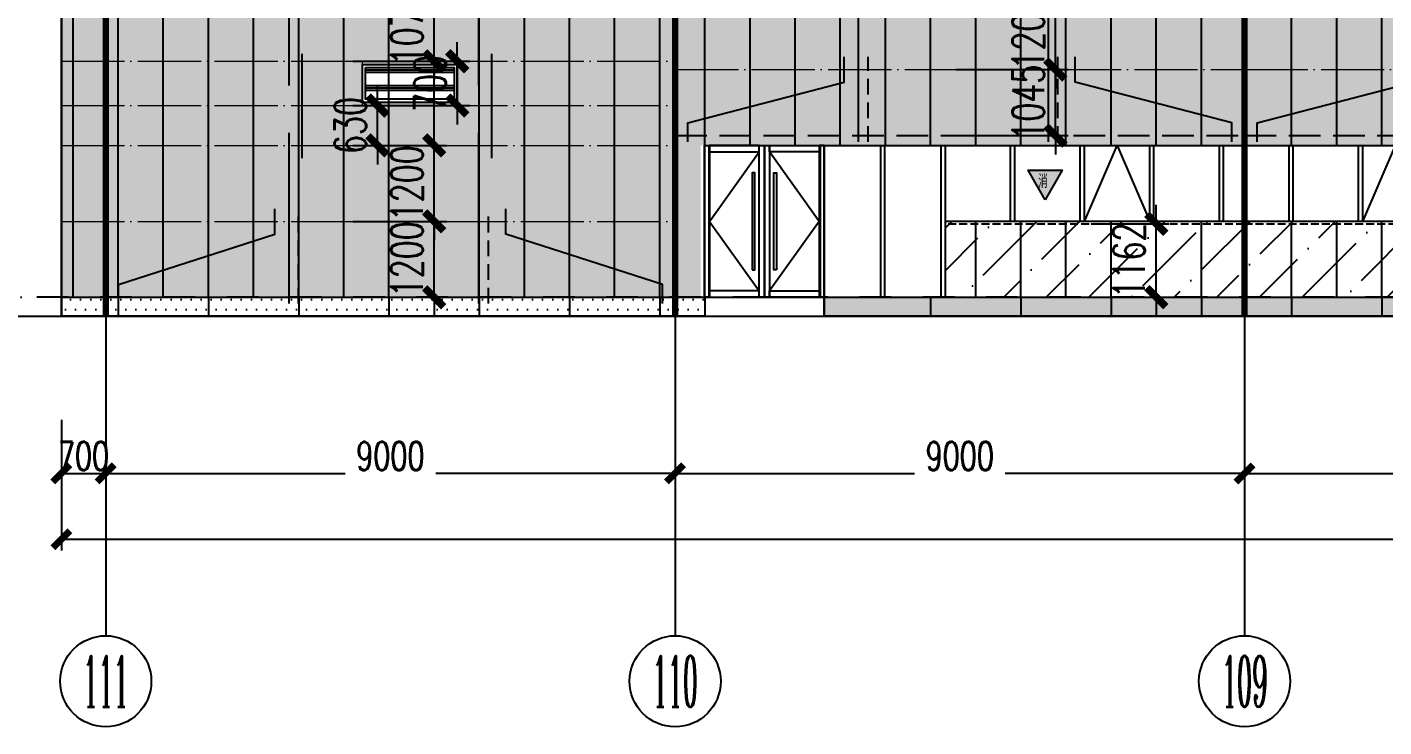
# Model space of a CAD drawing. Extents: x -2072575 to 87763, y -155913 to 742026.
# Drawn here: x -1862943 to -1841498, y 548058 to 559118 of the extents above; entities that cross this region are included whole.
import ezdxf
from ezdxf.enums import TextEntityAlignment as Align

# ---------------------------------------------------------------- set-up
doc = ezdxf.new("R2010")
doc.units = 0
doc.header["$LTSCALE"] = 1000
for name, pattern in [('20剖面图$0$DASH', [0.35, 0.25, -0.1]), ('CENTER', [2, 1.25, -0.25, 0.25, -0.25]), ('DASHDOT', [1, 0.5, -0.25, 0, -0.25]), ('DASHED', [0.75, 0.5, -0.25]), ('DOT', [0.25, 0, -0.25]), ('DOTE', [2.42, 2, -0.2, 0.02, -0.2]), ('HIDDEN2', [0.1875, 0.125, -0.0625]), ('ZN-DASH', [0.35, 0.25, -0.1])]:
    doc.linetypes.add(name, pattern=pattern)
doc.layers.get('Defpoints').update_dxf_attribs({"color": 210})
for name, color, linetype in [('!ZN1-填充-8', 8, 'Continuous'), ('!ZN1-文字-7', 7, 'Continuous'), ('!ZN1-标注-173', 173, 'Continuous'), ('!ZN3-不锈钢板幕墙-7', 7, 'Continuous'), ('!ZN3-玻璃幕墙-4', 4, 'Continuous'), ('!ZN4-辅助材料-1', 1, 'Continuous'), ('112铝材投影', 112, 'Continuous'), ('12圆钢+30钢套管撑杆', 3, 'Continuous'), ('12圆钢斜拉条', 30, 'Continuous'), ('12圆钢直拉条', 22, 'Continuous'), ('250×150×4.5×8 H型钢', 3, 'HIDDEN2'), ('3符号', 3, 'Continuous'), ('3铝板幕墙', 3, 'Continuous'), ('4玻璃幕墙', 4, 'Continuous'), ('60x60x5钢方管', 6, '20剖面图$0$DASH'), ('A-AXIS-DOTE', 14, 'DOTE'), ('A-AXIS-DP', 126, 'Continuous'), ('A-LIN-V', 9, 'Continuous'), ('A-SFCE', 30, 'Continuous'), ('AS-WALL', 40, 'Continuous'), ('DIM', 173, 'Continuous'), ('DOT', 8, 'DOT'), ('DOTE', 1, 'CENTER'), ('压型钢板', 23, 'Continuous')]:
    doc.layers.add(name, color=color, linetype=linetype)
doc.layers.add('冷弯薄壁C型钢 250x75x20x3.0', color=51, linetype='DOTE', lineweight=0)
doc.layers.add('梁', color=4, linetype='Continuous', lineweight=18)
doc.styles.add('_TCH_AXIS', font='COMPLEX', dxfattribs={"bigfont": 'GBCBIG'})
doc.styles.add('DHTEXT-1', font='romans.shx', dxfattribs={"width": 0.7, "bigfont": 'chinese.shx'})
doc.styles.add('样式 1', font='romans.shx', dxfattribs={"width": 0.7, "bigfont": 'chinese.shx'})
doc.dimstyles.new('ZN180', dxfattribs={"dimscale": 180, "dimtxt": 2.5, "dimasz": 1.5, "dimexe": 1, "dimexo": 2, "dimgap": 0.9, "dimtad": 1, "dimdec": 0, "dimdsep": 46, "dimtxsty": 'DHTEXT-1', "dimblk": 'ARCHTICK', "dimcen": 2.5, "dimclrd": 173, "dimclre": 173, "dimclrt": 7, "dimazin": 2, "dimtfac": 1, "dimtdec": 0, "dimtix": 1, "dimtmove": 2, "dimatfit": 3, "dimfxl": 0, "dimarcsym": 0})
doc.dimstyles.new('ZN200', dxfattribs={"dimscale": 200, "dimtxt": 2.5, "dimasz": 1.5, "dimexe": 1, "dimexo": 2, "dimgap": 0.9, "dimtad": 1, "dimdec": 0, "dimdsep": 46, "dimtxsty": 'DHTEXT-1', "dimblk": 'ARCHTICK', "dimcen": 2.5, "dimclrd": 173, "dimclre": 173, "dimclrt": 7, "dimazin": 2, "dimtfac": 1, "dimtdec": 0, "dimtix": 1, "dimtmove": 2, "dimatfit": 3, "dimfxl": 0, "dimtolj": 1, "dimtzin": 0, "dimarcsym": 0})
pattern_1 = [(0, (1861701.26, -554847.57), (79.375, 158.75), [0, -158.75])]
pattern_2 = [(45, (1851725.13, -554847.57), (252.5697, 926.08891), [1190.625, -238.125, 0, -238.125])]

# ---------------------------------------------------------------- blocks, each defined once
blk = doc.blocks.new('_ArchTick')
at = {"color": 0, "linetype": 'ByBlock', "const_width": 0.4}
blk.add_lwpolyline([(-0.5, -0.5), (0.5, 0.5)], dxfattribs=at)
blk = doc.blocks.new('*D68')
at = {"layer": 'Defpoints', "color": 0, "ltscale": 1800, "transparency": 16777216}
for p in [(18000, -1577), (27000, -1577), (27000, -2784)]:
    blk.add_point(p, dxfattribs=at)
at = {"layer": 'DIM', "color": 173, "linetype": 'ByBlock', "lineweight": -2, "ltscale": 1800, "transparency": 16777216}
for p, q in [((18000, -1937), (18000, -2964)), ((27000, -1937), (27000, -2964)), ((18000, -2784), (21783, -2784)), ((27000, -2784), (23217, -2784))]:
    blk.add_line(p, q, dxfattribs=at)
at = {"layer": 'DIM', "color": 173, "lineweight": -2, "ltscale": 1800, "transparency": 16777216, "xscale": 270, "yscale": 270, "zscale": 270, "rotation": 180}
blk.add_blockref('_ArchTick', (18000, -2784), dxfattribs=at)
at = {"layer": 'DIM', "color": 173, "lineweight": -2, "ltscale": 1800, "transparency": 16777216, "xscale": 270, "yscale": 270, "zscale": 270}
blk.add_blockref('_ArchTick', (27000, -2784), dxfattribs=at)
at = {"layer": 'DIM', "color": 7, "ltscale": 1800, "transparency": 16777216, "insert": (22500, -2509), "char_height": 450, "attachment_point": 5, "style": 'DHTEXT-1'}
blk.add_mtext('9000', dxfattribs=at)
blk = doc.blocks.new('*D69')
at = {"layer": 'Defpoints', "color": 0, "ltscale": 1800, "transparency": 16777216}
for p in [(9000, -1577), (18000, -1577), (18000, -2784)]:
    blk.add_point(p, dxfattribs=at)
at = {"layer": 'DIM', "color": 173, "linetype": 'ByBlock', "lineweight": -2, "ltscale": 1800, "transparency": 16777216}
for p, q in [((9000, -1937), (9000, -2964)), ((18000, -1937), (18000, -2964)), ((9000, -2784), (12783, -2784)), ((18000, -2784), (14217, -2784))]:
    blk.add_line(p, q, dxfattribs=at)
at = {"layer": 'DIM', "color": 173, "lineweight": -2, "ltscale": 1800, "transparency": 16777216, "xscale": 270, "yscale": 270, "zscale": 270, "rotation": 180}
blk.add_blockref('_ArchTick', (9000, -2784), dxfattribs=at)
at = {"layer": 'DIM', "color": 173, "lineweight": -2, "ltscale": 1800, "transparency": 16777216, "xscale": 270, "yscale": 270, "zscale": 270}
blk.add_blockref('_ArchTick', (18000, -2784), dxfattribs=at)
at = {"layer": 'DIM', "color": 7, "ltscale": 1800, "transparency": 16777216, "insert": (13500, -2509), "char_height": 450, "attachment_point": 5, "style": 'DHTEXT-1'}
blk.add_mtext('9000', dxfattribs=at)
blk = doc.blocks.new('*D70')
at = {"layer": 'Defpoints', "color": 0, "ltscale": 1800, "transparency": 16777216}
for p in [(0, -1577), (9000, -1577), (9000, -2784)]:
    blk.add_point(p, dxfattribs=at)
at = {"layer": 'DIM', "color": 173, "linetype": 'ByBlock', "lineweight": -2, "ltscale": 1800, "transparency": 16777216}
for p, q in [((0, -1937), (0, -2964)), ((9000, -1937), (9000, -2964)), ((0, -2784), (3783, -2784)), ((9000, -2784), (5217, -2784))]:
    blk.add_line(p, q, dxfattribs=at)
at = {"layer": 'DIM', "color": 173, "lineweight": -2, "ltscale": 1800, "transparency": 16777216, "xscale": 270, "yscale": 270, "zscale": 270, "rotation": 180}
blk.add_blockref('_ArchTick', (0, -2784), dxfattribs=at)
at = {"layer": 'DIM', "color": 173, "lineweight": -2, "ltscale": 1800, "transparency": 16777216, "xscale": 270, "yscale": 270, "zscale": 270}
blk.add_blockref('_ArchTick', (9000, -2784), dxfattribs=at)
at = {"layer": 'DIM', "color": 7, "ltscale": 1800, "transparency": 16777216, "insert": (4500, -2509), "char_height": 450, "attachment_point": 5, "style": 'DHTEXT-1'}
blk.add_mtext('9000', dxfattribs=at)
blk = doc.blocks.new('*D71')
at = {"layer": 'Defpoints', "color": 0, "ltscale": 1800, "transparency": 16777216}
for p in [(-700, -1577), (0, -1577), (0, -2784)]:
    blk.add_point(p, dxfattribs=at)
at = {"layer": 'DIM', "color": 173, "linetype": 'ByBlock', "lineweight": -2, "ltscale": 1800, "transparency": 16777216}
for p, q in [((-700, -1937), (-700, -2964)), ((0, -1937), (0, -2964)), ((-700, -2784), (0, -2784))]:
    blk.add_line(p, q, dxfattribs=at)
at = {"layer": 'DIM', "color": 173, "lineweight": -2, "ltscale": 1800, "transparency": 16777216, "xscale": 270, "yscale": 270, "zscale": 270, "rotation": 180}
blk.add_blockref('_ArchTick', (-700, -2784), dxfattribs=at)
at = {"layer": 'DIM', "color": 173, "lineweight": -2, "ltscale": 1800, "transparency": 16777216, "xscale": 270, "yscale": 270, "zscale": 270}
blk.add_blockref('_ArchTick', (0, -2784), dxfattribs=at)
at = {"layer": 'DIM', "color": 7, "ltscale": 1800, "transparency": 16777216, "insert": (-350, -2509), "char_height": 450, "attachment_point": 5, "style": 'DHTEXT-1'}
blk.add_mtext('700', dxfattribs=at)
blk = doc.blocks.new('*D72')
at = {"layer": 'Defpoints', "color": 0, "ltscale": 1800, "transparency": 16777216}
for p in [(-700, -1991), (90700, -1991), (90700, -3824)]:
    blk.add_point(p, dxfattribs=at)
at = {"layer": 'DIM', "color": 173, "linetype": 'ByBlock', "lineweight": -2, "ltscale": 1800, "transparency": 16777216}
for p, q in [((-700, -2351), (-700, -4004)), ((90700, -2351), (90700, -4004)), ((-700, -3824), (44133, -3824)), ((90700, -3824), (45867, -3824))]:
    blk.add_line(p, q, dxfattribs=at)
at = {"layer": 'DIM', "color": 173, "lineweight": -2, "ltscale": 1800, "transparency": 16777216, "xscale": 270, "yscale": 270, "zscale": 270, "rotation": 180}
blk.add_blockref('_ArchTick', (-700, -3824), dxfattribs=at)
at = {"layer": 'DIM', "color": 173, "lineweight": -2, "ltscale": 1800, "transparency": 16777216, "xscale": 270, "yscale": 270, "zscale": 270}
blk.add_blockref('_ArchTick', (90700, -3824), dxfattribs=at)
at = {"layer": 'DIM', "color": 7, "ltscale": 1800, "transparency": 16777216, "insert": (45000, -3549), "char_height": 450, "attachment_point": 5, "style": 'DHTEXT-1'}
blk.add_mtext('91400', dxfattribs=at)
blk = doc.blocks.new('卓越-轴号')
blk.add_circle((0, 0), 4)
at = {"color": 0, "style": '_TCH_AXIS', "width": 1.041667, "flags": 8}
blk.add_attdef('A', text='', height=4.48, dxfattribs=at).set_placement((-2, -2.24), (2, -2.24), align=Align.FIT)
blk = doc.blocks.new('消防救援口标识')
blk.add_wipeout([(0, 0), (-150, 260), (150, 260)]).dxf.layer = '!ZN1-标注-173'
at = {"layer": '!ZN1-填充-8'}
h = blk.add_hatch(color=252, dxfattribs=at)
h.dxf.hatch_style = 1
h.paths.add_polyline_path([(0, 0), (-150, 260), (150, 260)])
at = {"layer": '!ZN1-标注-173'}
blk.add_lwpolyline([(0, 0), (-150, 260), (150, 260)], close=True, dxfattribs=at)
at = {"layer": '!ZN1-文字-7', "ltscale": 1.5, "style": '样式 1', "width": 0.7}
blk.add_text('消', height=120, dxfattribs=at).set_placement((-62, 164), align=Align.MIDDLE_LEFT)
blk = doc.blocks.new('紧急救援窗口')
at = {"layer": '!ZN4-辅助材料-1', "xscale": 1.8, "yscale": 1.8, "zscale": 1.8}
blk.add_blockref('消防救援口标识', (74715, -11410), dxfattribs=at)
blk = doc.blocks.new('20250905090325')
at = {"layer": '!ZN1-填充-8'}
h = blk.add_hatch(dxfattribs=at)
h.set_pattern_fill('ANSI36', color=252, scale=300, style=0)
h.set_pattern_definition(pattern_2)
h.paths.add_polyline_path([(4108, 3130), (4108, 3630), (5508, 3630), (5508, 3130)], flags=0)
h.paths.add_polyline_path([(-700, 0), (13335, 0), (13305, 0), (9407, 0), (9407, 2400), (72500, 2400), (72500, 14450), (-700, 14450)])
h.paths.add_polyline_path([(4108, 3130), (4108, 3630), (5508, 3630), (5508, 3130)], flags=0)
h.paths.add_polyline_path([(4058, 3080), (4058, 3680), (5558, 3680), (5558, 3080)], flags=16)
at = {"layer": '!ZN1-填充-8', "ltscale": 3000}
h = blk.add_hatch(dxfattribs=at)
h.set_pattern_fill('PLAST', color=252, scale=90)
h.set_pattern_definition([(0, (1981197.68, -512870), (0, 285.75), []), (0, (1981197.68, -512834.28), (0, 285.75), []), (0, (1981197.68, -512798.56), (0, 285.75), [])])
h.paths.add_polyline_path([(4108, 3630), (5508, 3630), (5508, 3130), (4108, 3130)])
at = {"layer": '!ZN1-填充-8'}
h = blk.add_hatch(dxfattribs=at)
h.set_pattern_fill('ANSI36', color=252, scale=300, style=0)
h.set_pattern_definition(pattern_2)
h.paths.add_polyline_path([(13268, 0), (74000, 0), (74000, 1200), (13268, 1200)])
h = blk.add_hatch(dxfattribs=at)
h.set_pattern_fill('DOTS', color=252, scale=100, style=0)
h.set_pattern_definition(pattern_1)
h.paths.add_polyline_path([(-700, 0), (9472, 0), (9472, -300), (-700, -300)])
h = blk.add_hatch(dxfattribs=at)
h.set_pattern_fill('DOTS', color=252, scale=100, style=0)
h.set_pattern_definition(pattern_1)
h.paths.add_polyline_path([(11357, 0), (90700, 0), (90700, -300), (11357, -300)])
at = {"layer": '!ZN3-不锈钢板幕墙-7', "color": 252, "ltscale": 10}
for points in [[(10221, 435), (10261, 435), (10261, 1965), (10221, 1965)], [(10601, 435), (10561, 435), (10561, 1965), (10601, 1965)]]:
    blk.add_lwpolyline(points, close=True, dxfattribs=at)
at = {"layer": '!ZN3-玻璃幕墙-4', "color": 252, "linetype": 'ZN-DASH', "ltscale": 500}
for p, q in [((9544, 1200), (10331, 2300)), ((11277, 1200), (10491, 2300))]:
    blk.add_line(p, q, dxfattribs=at)
at = {"layer": '!ZN3-玻璃幕墙-4', "color": 252, "ltscale": 10}
for p, q in [((9544, 1200), (10331, 100)), ((11277, 1200), (10491, 100))]:
    blk.add_line(p, q, dxfattribs=at)
for points in [[(9544, 0), (9464, 0), (9464, 2400), (9544, 2400)], [(9544, 2300), (10331, 2300), (10331, 2400), (9544, 2400)], [(10411, 0), (10331, 0), (10331, 2400), (10411, 2400)], [(10491, 0), (10411, 0), (10411, 2400), (10491, 2400)], [(11277, 2300), (10491, 2300), (10491, 2400), (11277, 2400)], [(11277, 0), (11357, 0), (11357, 2400), (11277, 2400)], [(9544, 0), (10331, 0), (10331, 100), (9544, 100)], [(11277, 0), (10491, 0), (10491, 100), (11277, 100)]]:
    blk.add_lwpolyline(points, close=True, dxfattribs=at)
for points in [[(15469, 1200), (15986, 2400), (16503, 1200)], [(19871, 1200), (20388, 2400), (20905, 1200)]]:
    blk.add_lwpolyline(points, dxfattribs=at)
at = {"layer": '112铝材投影', "color": 252}
for points in [[(4058, 3680), (5558, 3680), (5558, 3080), (4058, 3080)], [(4108, 3630), (5508, 3630), (5508, 3130), (4108, 3130)]]:
    blk.add_lwpolyline(points, close=True, dxfattribs=at)
at = {"layer": '3铝板幕墙', "color": 252, "ltscale": 2000}
for p, q in [((-700, 0), (-700, -300)), ((198, 0), (198, -300)), ((1625, 0), (1625, -300)), ((3051, 0), (3051, -300)), ((4478, 0), (4478, -300)), ((5905, 0), (5905, -300)), ((7332, 0), (7332, -300)), ((8759, 0), (8759, -300)), ((9472, 0), (9472, -300)), ((11357, 0), (11357, -300)), ((13039, 0), (13039, -300)), ((14466, 0), (14466, -300)), ((15892, 0), (15892, -300)), ((17319, 0), (17319, -300)), ((18746, 0), (18746, -300)), ((20173, 0), (20173, -300))]:
    blk.add_line(p, q, dxfattribs=at)
for points in [[(-700, 0), (9472, 0), (9472, -300), (-700, -300)], [(11357, 0), (90700, 0), (90700, -300), (11357, -300)]]:
    blk.add_lwpolyline(points, close=True, dxfattribs=at)
at = {"layer": '4玻璃幕墙', "color": 252, "ltscale": 1.5}
for p, q in [((9464, 2400), (9464, 0)), ((9464, 2400), (74000, 2400)), ((9531, 2400), (9531, 0)), ((11291, 2400), (11291, 0)), ((11357, 2400), (11357, 0)), ((12250, 0), (12250, 2400)), ((12317, 0), (12317, 2400)), ((13201, 2400), (13201, 0)), ((13268, 2400), (13268, 0)), ((14302, 1200), (14302, 2400)), ((14368, 1200), (14368, 2400)), ((15402, 1200), (15402, 2400)), ((15469, 1200), (15469, 2400)), ((16503, 1200), (16503, 2400)), ((16569, 1200), (16569, 2400)), ((17603, 1200), (17603, 2400)), ((17670, 1200), (17670, 2400)), ((18704, 1200), (18704, 2400)), ((18770, 1200), (18770, 2400)), ((19804, 1200), (19804, 2400)), ((19871, 1200), (19871, 2400)), ((9464, 0), (13268, 0))]:
    blk.add_line(p, q, dxfattribs=at)
at = {"layer": '4玻璃幕墙', "color": 252, "ltscale": 10}
for p, q in [((74000, 1200), (13268, 1200)), ((13268, 1200), (13268, 0))]:
    blk.add_line(p, q, dxfattribs=at)
at = {"layer": '压型钢板', "color": 252, "ltscale": 10}
for p, q in [((-700, 0), (-700, 14500)), ((-515, 0), (-515, 14500)), ((0, 0), (0, 14500)), ((198, 0), (198, 14500)), ((911, 0), (911, 14500)), ((1625, 0), (1625, 14500)), ((2338, 0), (2338, 14500)), ((3051, 0), (3051, 14500)), ((3765, 0), (3765, 14500)), ((4478, 0), (4478, 14500)), ((5192, 0), (5192, 14500)), ((5905, 0), (5905, 14500)), ((6618, 0), (6618, 14500)), ((7332, 0), (7332, 14500)), ((8045, 0), (8045, 14500)), ((8759, 0), (8759, 14500)), ((9472, 2400), (9472, 14500)), ((10185, 2400), (10185, 14500)), ((10899, 2400), (10899, 14500)), ((11612, 2400), (11612, 14500)), ((12326, 2400), (12326, 14500)), ((13039, 2400), (13039, 14500)), ((13752, 2400), (13752, 14500)), ((14466, 2400), (14466, 14500)), ((15179, 2400), (15179, 14500)), ((15892, 2400), (15892, 14500)), ((16606, 2400), (16606, 14500)), ((17319, 2400), (17319, 14500)), ((18033, 2400), (18033, 14500)), ((18746, 2400), (18746, 14500)), ((19459, 2400), (19459, 14500)), ((20173, 2400), (20173, 14500)), ((13752, 0), (13752, 1200)), ((14466, 0), (14466, 1200)), ((15179, 0), (15179, 1200)), ((15892, 0), (15892, 1200)), ((16606, 0), (16606, 1200)), ((17319, 0), (17319, 1200)), ((18033, 0), (18033, 1200)), ((18746, 0), (18746, 1200)), ((19459, 0), (19459, 1200)), ((20173, 0), (20173, 1200))]:
    blk.add_line(p, q, dxfattribs=at)
at = {"layer": 'A-SFCE', "color": 252}
blk.add_blockref('紧急救援窗口', (-59864, 12950), dxfattribs=at)
blk = doc.blocks.new('*D3373')
at = {"layer": 'Defpoints', "color": 0, "ltscale": 10, "transparency": 16777216}
for p in [(-1858194, 559648), (-1856510, 559648), (-1858194, 558578)]:
    blk.add_point(p, dxfattribs=at)
at = {"layer": 'DIM', "color": 173, "linetype": 'ByBlock', "lineweight": -2, "ltscale": 10, "transparency": 16777216}
for p, q in [((-1856510, 559648), (-1856510, 559948)), ((-1857794, 559648), (-1856310, 559648)), ((-1856510, 558578), (-1856510, 559648)), ((-1857794, 558578), (-1856310, 558578)), ((-1856510, 558578), (-1856510, 558278))]:
    blk.add_line(p, q, dxfattribs=at)
at = {"layer": 'DIM', "color": 173, "lineweight": -2, "ltscale": 10, "transparency": 16777216, "xscale": 300, "yscale": 300, "zscale": 300}
for p, rotation in [((-1856510, 559648), 270), ((-1856510, 558578), 90)]:
    blk.add_blockref('_ArchTick', p, dxfattribs=dict(at, rotation=rotation))
at = {"layer": 'DIM', "color": 7, "ltscale": 10, "transparency": 16777216, "insert": (-1856940, 559113), "char_height": 500, "attachment_point": 5, "rotation": 90, "style": 'DHTEXT-1'}
blk.add_mtext('\\A1;1070', dxfattribs=at)
blk = doc.blocks.new('*D3374')
at = {"layer": 'Defpoints', "color": 0, "ltscale": 10, "transparency": 16777216}
for p in [(-1858194, 558578), (-1856144, 558578), (-1858194, 557878)]:
    blk.add_point(p, dxfattribs=at)
at = {"layer": 'DIM', "color": 173, "linetype": 'ByBlock', "lineweight": -2, "ltscale": 10, "transparency": 16777216}
for p, q in [((-1856144, 558578), (-1856144, 558878)), ((-1857794, 558578), (-1855944, 558578)), ((-1856144, 557878), (-1856144, 558578)), ((-1857794, 557878), (-1855944, 557878)), ((-1856144, 557878), (-1856144, 557578))]:
    blk.add_line(p, q, dxfattribs=at)
at = {"layer": 'DIM', "color": 173, "lineweight": -2, "ltscale": 10, "transparency": 16777216, "xscale": 300, "yscale": 300, "zscale": 300}
for p, rotation in [((-1856144, 558578), 270), ((-1856144, 557878), 90)]:
    blk.add_blockref('_ArchTick', p, dxfattribs=dict(at, rotation=rotation))
at = {"layer": 'DIM', "color": 7, "ltscale": 10, "transparency": 16777216, "insert": (-1856574, 558228), "char_height": 500, "attachment_point": 5, "rotation": 90, "style": 'DHTEXT-1'}
blk.add_mtext('\\A1;700', dxfattribs=at)
blk = doc.blocks.new('*D3375')
at = {"layer": 'Defpoints', "color": 0, "ltscale": 10, "transparency": 16777216}
for p in [(-1858194, 557878), (-1857404, 557878), (-1858194, 557248)]:
    blk.add_point(p, dxfattribs=at)
at = {"layer": 'DIM', "color": 173, "linetype": 'ByBlock', "lineweight": -2, "ltscale": 10, "transparency": 16777216}
for p, q in [((-1857404, 557878), (-1857404, 558178)), ((-1857794, 557878), (-1857204, 557878)), ((-1857404, 557248), (-1857404, 557878)), ((-1857794, 557248), (-1857204, 557248)), ((-1857404, 557248), (-1857404, 556948))]:
    blk.add_line(p, q, dxfattribs=at)
at = {"layer": 'DIM', "color": 173, "lineweight": -2, "ltscale": 10, "transparency": 16777216, "xscale": 300, "yscale": 300, "zscale": 300}
for p, rotation in [((-1857404, 557878), 270), ((-1857404, 557248), 90)]:
    blk.add_blockref('_ArchTick', p, dxfattribs=dict(at, rotation=rotation))
at = {"layer": 'DIM', "color": 7, "ltscale": 10, "transparency": 16777216, "insert": (-1857834, 557563), "char_height": 500, "attachment_point": 5, "rotation": 90, "style": 'DHTEXT-1'}
blk.add_mtext('\\A1;630', dxfattribs=at)
blk = doc.blocks.new('*D3376')
at = {"layer": 'Defpoints', "color": 0, "ltscale": 10, "transparency": 16777216}
for p in [(-1858194, 557248), (-1856510, 557248), (-1858194, 556048)]:
    blk.add_point(p, dxfattribs=at)
at = {"layer": 'DIM', "color": 173, "linetype": 'ByBlock', "lineweight": -2, "ltscale": 10, "transparency": 16777216}
for p, q in [((-1856510, 557248), (-1856510, 557548)), ((-1857794, 557248), (-1856310, 557248)), ((-1856510, 556048), (-1856510, 557248)), ((-1857794, 556048), (-1856310, 556048)), ((-1856510, 556048), (-1856510, 555748))]:
    blk.add_line(p, q, dxfattribs=at)
at = {"layer": 'DIM', "color": 173, "lineweight": -2, "ltscale": 10, "transparency": 16777216, "xscale": 300, "yscale": 300, "zscale": 300}
for p, rotation in [((-1856510, 557248), 270), ((-1856510, 556048), 90)]:
    blk.add_blockref('_ArchTick', p, dxfattribs=dict(at, rotation=rotation))
at = {"layer": 'DIM', "color": 7, "ltscale": 10, "transparency": 16777216, "insert": (-1856940, 556648), "char_height": 500, "attachment_point": 5, "rotation": 90, "style": 'DHTEXT-1'}
blk.add_mtext('\\A1;1200', dxfattribs=at)
blk = doc.blocks.new('*D3377')
at = {"layer": 'Defpoints', "color": 0, "ltscale": 10, "transparency": 16777216}
for p in [(-1858194, 556048), (-1856510, 556048), (-1858194, 554848)]:
    blk.add_point(p, dxfattribs=at)
at = {"layer": 'DIM', "color": 173, "linetype": 'ByBlock', "lineweight": -2, "ltscale": 10, "transparency": 16777216}
for p, q in [((-1856510, 556048), (-1856510, 556348)), ((-1857794, 556048), (-1856310, 556048)), ((-1856510, 554848), (-1856510, 556048)), ((-1857794, 554848), (-1856310, 554848)), ((-1856510, 554848), (-1856510, 554548))]:
    blk.add_line(p, q, dxfattribs=at)
at = {"layer": 'DIM', "color": 173, "lineweight": -2, "ltscale": 10, "transparency": 16777216, "xscale": 300, "yscale": 300, "zscale": 300}
for p, rotation in [((-1856510, 556048), 270), ((-1856510, 554848), 90)]:
    blk.add_blockref('_ArchTick', p, dxfattribs=dict(at, rotation=rotation))
at = {"layer": 'DIM', "color": 7, "ltscale": 10, "transparency": 16777216, "insert": (-1856940, 555448), "char_height": 500, "attachment_point": 5, "rotation": 90, "style": 'DHTEXT-1'}
blk.add_mtext('\\A1;1200', dxfattribs=at)
blk = doc.blocks.new('*D3378')
at = {"layer": 'Defpoints', "color": 0, "ltscale": 10, "transparency": 16777216}
for p in [(-1848662, 558448), (-1846689, 558448), (-1848662, 557403)]:
    blk.add_point(p, dxfattribs=at)
at = {"layer": 'DIM', "color": 173, "linetype": 'ByBlock', "lineweight": -2, "ltscale": 10, "transparency": 16777216}
for p, q in [((-1846689, 558448), (-1846689, 558748)), ((-1848262, 558448), (-1846489, 558448)), ((-1846689, 557403), (-1846689, 558448)), ((-1848262, 557403), (-1846489, 557403)), ((-1846689, 557403), (-1846689, 557103))]:
    blk.add_line(p, q, dxfattribs=at)
at = {"layer": 'DIM', "color": 173, "lineweight": -2, "ltscale": 10, "transparency": 16777216, "xscale": 300, "yscale": 300, "zscale": 300}
for p, rotation in [((-1846689, 558448), 270), ((-1846689, 557403), 90)]:
    blk.add_blockref('_ArchTick', p, dxfattribs=dict(at, rotation=rotation))
at = {"layer": 'DIM', "color": 7, "ltscale": 10, "transparency": 16777216, "insert": (-1847119, 557925), "char_height": 500, "attachment_point": 5, "rotation": 90, "style": 'DHTEXT-1'}
blk.add_mtext('\\A1;1045', dxfattribs=at)
blk = doc.blocks.new('*D3379')
at = {"layer": 'Defpoints', "color": 0, "ltscale": 10, "transparency": 16777216}
for p in [(-1846522, 556010), (-1845095, 556010), (-1846522, 554848)]:
    blk.add_point(p, dxfattribs=at)
at = {"layer": 'DIM', "color": 173, "linetype": 'ByBlock', "lineweight": -2, "ltscale": 10, "transparency": 16777216}
for p, q in [((-1845095, 556010), (-1845095, 556310)), ((-1846122, 556010), (-1844895, 556010)), ((-1845095, 554848), (-1845095, 556010)), ((-1846122, 554848), (-1844895, 554848)), ((-1845095, 554848), (-1845095, 554548))]:
    blk.add_line(p, q, dxfattribs=at)
at = {"layer": 'DIM', "color": 173, "lineweight": -2, "ltscale": 10, "transparency": 16777216, "xscale": 300, "yscale": 300, "zscale": 300}
for p, rotation in [((-1845095, 556010), 270), ((-1845095, 554848), 90)]:
    blk.add_blockref('_ArchTick', p, dxfattribs=dict(at, rotation=rotation))
at = {"layer": 'DIM', "color": 7, "ltscale": 10, "transparency": 16777216, "insert": (-1845525, 555429), "char_height": 500, "attachment_point": 5, "rotation": 90, "style": 'DHTEXT-1'}
blk.add_mtext('\\A1;1162', dxfattribs=at)
blk = doc.blocks.new('*D3388')
at = {"layer": 'Defpoints', "color": 0, "ltscale": 10, "transparency": 16777216}
for p in [(-1846689, 559648), (-1846689, 559648), (-1846689, 558448)]:
    blk.add_point(p, dxfattribs=at)
at = {"layer": 'DIM', "color": 173, "linetype": 'ByBlock', "lineweight": -2, "ltscale": 10, "transparency": 16777216}
for p, q in [((-1846689, 559648), (-1846689, 559948)), ((-1847089, 559648), (-1846889, 559648)), ((-1846689, 558448), (-1846689, 559648)), ((-1847089, 558448), (-1846889, 558448)), ((-1846689, 558448), (-1846689, 558148))]:
    blk.add_line(p, q, dxfattribs=at)
at = {"layer": 'DIM', "color": 173, "lineweight": -2, "ltscale": 10, "transparency": 16777216, "xscale": 300, "yscale": 300, "zscale": 300}
for p, rotation in [((-1846689, 559648), 270), ((-1846689, 558448), 90)]:
    blk.add_blockref('_ArchTick', p, dxfattribs=dict(at, rotation=rotation))
at = {"layer": 'DIM', "color": 7, "ltscale": 10, "transparency": 16777216, "insert": (-1847119, 559048), "char_height": 500, "attachment_point": 5, "rotation": 90, "style": 'DHTEXT-1'}
blk.add_mtext('\\A1;1200', dxfattribs=at)
blk = doc.blocks.new('20250821111658')
at = {"layer": 'A-AXIS-DOTE'}
blk.add_line((0, 18985.3), (0, -5350), dxfattribs=at)
at = {"layer": 'DOT', "linetype": 'DASHDOT'}
blk.add_line((97423.1, 0), (-6775, 0), dxfattribs=at)
at = {"layer": 'DOTE', "ltscale": 180}
for p, q in [((0, 18985.3), (0, -5350)), ((9000, 18985.3), (9000, -5350)), ((18000, 18985.3), (18000, -5350))]:
    blk.add_line(p, q, dxfattribs=at)
at = {"layer": '3符号', "color": 7}
ref = blk.add_blockref('卓越-轴号', (1.1, -6070), dxfattribs=dict(at, xscale=180, yscale=180, zscale=180))
ref.add_attrib('A', '111', dxfattribs={"layer": '0', "color": 0, "height": 806.4, "style": '_TCH_AXIS', "width": 0.480769}).set_placement((-358.9, -6473.2), (361.1, -6473.2), align=Align.FIT)
ref = blk.add_blockref('卓越-轴号', (9001.1, -6070), dxfattribs=dict(at, xscale=180, yscale=180, zscale=180))
ref.add_attrib('A', '110', dxfattribs={"layer": '0', "color": 0, "height": 806.4, "style": '_TCH_AXIS', "width": 0.426136}).set_placement((8641.1, -6473.2), (9361.1, -6473.2), align=Align.FIT)
ref = blk.add_blockref('卓越-轴号', (18001.1, -6070), dxfattribs=dict(at, xscale=180, yscale=180, zscale=180))
ref.add_attrib('A', '109', dxfattribs={"layer": '0', "color": 0, "height": 806.4, "style": '_TCH_AXIS', "width": 0.382653}).set_placement((17641.1, -6473.2), (18361.1, -6473.2), align=Align.FIT)
at = {"layer": 'DIM', "ltscale": 1800}
for base, p1, p2, picture, middle in [((0, -2784.1), (-700, -1577.5), (0, -1577.5), '*D71', (-350, -2509.1)), ((9000, -2784.1), (0, -1577.5), (9000, -1577.5), '*D70', (4500, -2509.1)), ((18000, -2784.1), (9000, -1577.5), (18000, -1577.5), '*D69', (13500, -2509.1)), ((27000, -2784.1), (18000, -1577.5), (27000, -1577.5), '*D68', (22500, -2509.1)), ((90700, -3824.1), (-700, -1991.4), (90700, -1991.4), '*D72', (45000, -3549.1))]:
    dim = blk.add_linear_dim(base=base, p1=p1, p2=p2, angle=0, dimstyle='ZN180', dxfattribs=at)
    dim.commit()
    dim.dimension.update_dxf_attribs({"geometry": picture, "text_midpoint": middle, "dimtype": 129})

msp = doc.modelspace()

# ---------------------------------------------------------------- linework, layer by layer
at = {"layer": 'A-AXIS-DOTE'}
for p, q in [((-1861701.3, 569347.6), (-1861701.3, 554547.6)), ((-1852701.3, 569347.6), (-1852701.3, 554547.6)), ((-1843701.3, 569347.6), (-1843701.3, 556047.6)), ((-1843701.3, 554847.6), (-1843701.3, 554547.6))]:
    msp.add_line(p, q, dxfattribs=at)
at = {"layer": 'A-LIN-V'}
for p, q in [((-1862401.3, 569347.6), (-1862401.3, 554547.6)), ((-1788601.3, 556047.6), (-1843701.3, 556047.6))]:
    msp.add_line(p, q, dxfattribs=at)
at = {"layer": 'AS-WALL'}
msp.add_line((-1869536.3, 554547.6), (-1763306.3, 554547.6), dxfattribs=at)

# ---------------------------------------------------------------- block references
at = {"layer": 'A-AXIS-DP', "ltscale": 2800}
msp.add_blockref('20250821111658', (-1861701.3, 554847.6), dxfattribs=at)

# ---------------------------------------------------------------- next in the draw order: block references
at = {"layer": '3铝板幕墙', "ltscale": 1000}
msp.add_blockref('20250905090325', (-1861701.3, 554847.6), dxfattribs=at)

# ---------------------------------------------------------------- next in the draw order: linework, layer by layer
at = {"layer": '12圆钢+30钢套管撑杆', "color": 3}
for p, q in [((-1849801.3, 557302.6), (-1849801.3, 558647.6)), ((-1846801.3, 557302.6), (-1846801.3, 558647.6)), ((-1858801.3, 554747.6), (-1858801.3, 556247.6)), ((-1855801.3, 554747.6), (-1855801.3, 556247.6))]:
    msp.add_line(p, q, dxfattribs=at)
at = {"layer": '12圆钢+30钢套管撑杆', "color": 3, "linetype": 'DASHED', "ltscale": 0.5}
for p, q in [((-1849651.3, 557302.6), (-1849651.3, 558647.6)), ((-1846651.3, 557302.6), (-1846651.3, 558647.6)), ((-1858651.3, 554747.6), (-1858651.3, 556247.6)), ((-1855651.3, 554747.6), (-1855651.3, 556247.6))]:
    msp.add_line(p, q, dxfattribs=at)
at = {"layer": '12圆钢斜拉条', "ltscale": 1000}
for points in [[(-1852501.3, 557302.6), (-1852501.3, 557602.6), (-1850026.3, 558247.6), (-1850026.3, 558647.6)], [(-1843901.3, 557302.6), (-1843901.3, 557602.6), (-1846376.3, 558247.6), (-1846376.3, 558647.6)], [(-1843501.3, 557302.6), (-1843501.3, 557602.6), (-1841026.3, 558247.6), (-1841026.3, 558647.6)], [(-1861501.3, 554747.6), (-1861501.3, 555047.6), (-1859026.3, 555847.6), (-1859026.3, 556247.6)], [(-1852901.3, 554747.6), (-1852901.3, 555047.6), (-1855376.3, 555847.6), (-1855376.3, 556247.6)]]:
    msp.add_lwpolyline(points, dxfattribs=at)
at = {"layer": '12圆钢直拉条', "ltscale": 1000}
for p, q in [((-1858801.3, 558197.6), (-1858801.3, 559847.6)), ((-1855801.3, 558197.6), (-1855801.3, 559847.6)), ((-1849801.3, 558197.6), (-1849801.3, 559847.6)), ((-1846801.3, 558197.6), (-1846801.3, 559847.6)), ((-1858601.3, 558697.6), (-1858601.3, 557047.6)), ((-1855601.3, 558697.6), (-1855601.3, 557047.6)), ((-1858801.3, 555797.6), (-1858801.3, 557447.6)), ((-1855801.3, 555797.6), (-1855801.3, 557447.6))]:
    msp.add_line(p, q, dxfattribs=at)
at = {"layer": '250×150×4.5×8 H型钢', "linetype": '20剖面图$0$DASH', "ltscale": 2}
for p, q in [((-1852701.3, 557402.6), (-1843701.3, 557402.6)), ((-1843701.3, 557402.6), (-1834701.3, 557402.6))]:
    msp.add_line(p, q, dxfattribs=at)
at = {"layer": '60x60x5钢方管', "ltscale": 0.5}
for p, q in [((-1848383.4, 556010), (-1843701.3, 556010)), ((-1843701.3, 556010), (-1834701.3, 556010))]:
    msp.add_line(p, q, dxfattribs=at)
at = {"layer": '冷弯薄壁C型钢 250x75x20x3.0', "ltscale": 0.5}
for p, q in [((-1862401.3, 558577.6), (-1852701.3, 558577.6)), ((-1852701.3, 558447.6), (-1843701.3, 558447.6)), ((-1843701.3, 558447.6), (-1834701.3, 558447.6)), ((-1862401.3, 557877.6), (-1852701.3, 557877.6)), ((-1862401.3, 557247.6), (-1852701.3, 557247.6)), ((-1862401.3, 556047.6), (-1852701.3, 556047.6)), ((-1862401.3, 554847.6), (-1852701.3, 554847.6)), ((-1848383.4, 554847.6), (-1843701.3, 554847.6)), ((-1843701.3, 554847.6), (-1834701.3, 554847.6))]:
    msp.add_line(p, q, dxfattribs=at)
at = {"layer": '冷弯薄壁C型钢 250x75x20x3.0', "ltscale": 0.1}
for points in [[(-1857643.6, 557877.6), (-1857643.6, 558577.6)], [(-1856143.6, 557877.6), (-1856143.6, 558577.6)]]:
    msp.add_lwpolyline(points, dxfattribs=at)
at = {"layer": '梁', "ltscale": 10, "const_width": 100}
for points in [[(-1861701.3, 569347.6), (-1861701.3, 554547.6)], [(-1852701.3, 569347.6), (-1852701.3, 554547.6)], [(-1843701.3, 569347.6), (-1843701.3, 554547.6)]]:
    msp.add_lwpolyline(points, dxfattribs=at)

# ---------------------------------------------------------------- next in the draw order: dimensions: what is measured, and where the dimension line sits
at = {"layer": 'DIM', "ltscale": 10}
for base, p1, p2, picture, middle in [((-1856509.6, 559647.6), (-1858194, 558577.6), (-1858194, 559647.6), '*D3373', (-1856939.6, 559112.6)), ((-1846688.5, 559647.6), (-1846688.5, 558447.6), (-1846688.5, 559647.6), '*D3388', (-1847118.5, 559047.6)), ((-1856143.6, 558577.6), (-1858194, 557877.6), (-1858194, 558577.6), '*D3374', (-1856573.6, 558227.6)), ((-1846688.5, 558447.6), (-1848662.4, 557402.6), (-1848662.4, 558447.6), '*D3378', (-1847118.5, 557925.1)), ((-1857403.5, 557877.6), (-1858194, 557247.6), (-1858194, 557877.6), '*D3375', (-1857833.5, 557562.6)), ((-1856509.6, 557247.6), (-1858194, 556047.6), (-1858194, 557247.6), '*D3376', (-1856939.6, 556647.6)), ((-1856509.6, 556047.6), (-1858194, 554847.6), (-1858194, 556047.6), '*D3377', (-1856939.6, 555447.6)), ((-1845095.4, 556010), (-1846522.2, 554847.6), (-1846522.2, 556010), '*D3379', (-1845525.4, 555428.8))]:
    dim = msp.add_linear_dim(base=base, p1=p1, p2=p2, angle=90, dimstyle='ZN200', override={"dimfxl": 2}, dxfattribs=at)
    dim.commit()
    dim.dimension.update_dxf_attribs({"geometry": picture, "text_midpoint": middle})

doc.saveas('drawing.dxf')
